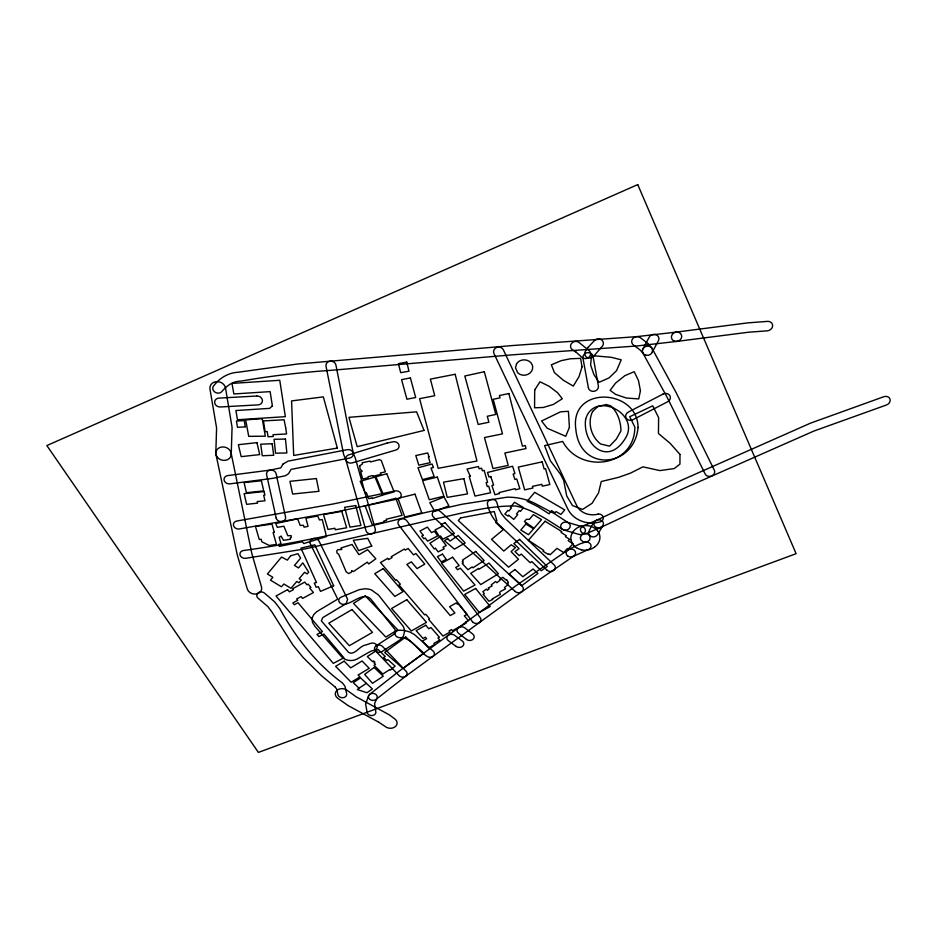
<?xml version="1.0" encoding="UTF-8"?>
<svg xmlns="http://www.w3.org/2000/svg" width="937" height="937" viewBox="0 0 937 937"><rect width="100%" height="100%" fill="white"/><g stroke="black" fill="none" stroke-linecap="round" stroke-linejoin="round"><path stroke-width="1.41" d="M215.815 452.934L216.588 427.904L209.9 388.621A7.988 6.969 18.3 0 1 217.185 381.582A7.988 6.969 18.3 0 1 225.653 388.738L232.071 427.401L231.228 454.422M642.653 349.419L649.458 336.723A5.212 4.638 -16.5 0 1 656.626 334.977A5.212 4.638 -16.5 0 1 658.079 341.373L652.304 352.101M368.745 695.395L365.617 704.097L367.245 712.94A4.416 3.467 4.5 0 0 372.715 715.458A4.416 3.467 4.5 0 0 375.714 711.253L374.566 703.593L376.92 698.37A4.439 3.514 4.5 0 0 372.844 693.368A4.439 3.514 4.5 0 0 368.745 698.124A4.439 3.514 4.5 0 0 376.006 699.435L405.768 676.163L521.651 591.809L573.901 555.992M594.667 521.733L591.224 526.407L588.893 531.584A4.79 4.029 -6.6 0 0 591.669 536.69A4.79 4.029 -6.6 0 0 597.841 534.149L602.667 525.962M359.058 688.168L357.325 689.573L366.988 692.736L372.387 688.941L360.558 677.896L353.261 682.675L359.058 688.168L366.344 683.389M369.647 694.329L399.572 670.833L515.608 585.988L567.845 550.042M376.17 645.792L393.903 634.279L395.402 631.093L394.91 629.441L371.005 599.305C363.72 591.423 353.319 602.889 345.554 603.99A4.626 3.795 6.5 0 1 339.299 602.222A4.626 3.795 6.5 0 1 341.15 597.138L359.246 589.678L364.669 588.811A14.875 12.228 5.4 0 1 371.392 589.923L378.501 595.03L402.98 626.057A15.226 12.38 4.1 0 1 404.561 631.421L403.496 635.989L400.532 639.526L381.933 651.602A4.533 3.654 4.5 0 1 375.538 650.91A4.533 3.654 4.5 0 1 376.229 645.757A4.533 3.654 4.5 0 1 382.624 646.53L406.189 671.396A4.486 3.584 3.4 0 1 405.405 676.409A4.486 3.584 3.4 0 1 399.103 675.647L375.503 650.875M568.326 549.726L579.523 544.034L584.77 542.347A4.767 3.982 -6 0 1 590.802 544.666A4.767 3.982 -6 0 1 587.804 549.82L573.421 556.297M596.471 520.304L681.222 480.4L810.505 423.149L883.72 396.749A5.259 4.345 -23 0 1 890.009 399.115A5.259 4.345 -23 0 1 886.402 405.007L813.995 431.008L685.322 487.767L600.863 527.379M596.752 520.187L583.119 526.032A4.802 4.041 -6.3 0 0 580.905 531.513A4.802 4.041 -6.3 0 0 587.3 533.188L600.582 527.508M363.509 506.203L397.628 499.011A4.826 4.146 4.6 0 0 401.036 493.998A4.826 4.146 4.6 0 0 395.121 490.953L332.963 504.024L236.838 521.019A4.779 3.994 12.8 0 0 233.571 525.774A4.779 3.994 12.8 0 0 239.427 528.937L335.387 512.035L363.497 506.203M676.198 332.12L747.761 322.878L767.508 321.379A5.329 4.626 -22.9 0 1 772.638 325.713A5.329 4.626 -22.9 0 1 767.309 330.82L748.089 332.272L676.924 341.408M676.362 332.096L636.586 336.664L512.387 345.554L297.989 363.966L238.373 372.212C228.605 372.715 219.914 377.693 213.987 385.47A5.06 4.416 18.3 0 0 214.479 391.795A5.06 4.416 18.3 0 0 221.542 391.889C226.52 385.95 232.739 381.09 240.832 381.125A668.468 483.023 2.6 0 1 331.686 370.267L513.066 354.783L636.867 345.976L676.76 341.419M563.746 529.955L579.312 534.488A4.79 4.041 -6 0 0 585.238 531.537A4.79 4.041 -6 0 0 581.959 526.629L567.19 522.296A4.802 4.053 -5.3 0 0 560.677 526.465A4.802 4.053 -5.3 0 0 567.646 529.686A4.802 4.053 -5.3 0 0 568.478 522.893L554.376 513.64L534.957 503.438C526.371 499.058 516.732 497.078 507.116 497.184L462.093 504.235L424.063 512.844C364.411 527.859 304.42 542.277 243.386 550.534A4.72 3.912 11.8 0 0 240.059 555.126A4.72 3.912 11.8 0 0 245.799 558.288L305.228 548.883L438.305 518.29C463.78 512.867 489.746 505.394 515.912 506.039C533.059 509.646 547.911 520.07 562.458 529.37M643.297 353.671L640.475 350.274L633.658 345.144A5.189 4.638 -15.3 0 1 632.78 338.632A5.189 4.638 -15.3 0 1 640.03 337.472L648.123 343.621L651.683 347.838M642.852 353.026L666.886 396.831L705.21 474.087A4.978 4.193 -13.9 0 0 711.651 475.949A4.978 4.193 -13.9 0 0 714.345 470.245L676.174 392.685L652.129 348.494M215.943 454.34L237.307 555.032L247.321 589.08A7.355 6.02 10.7 0 0 256.199 593.999A7.355 6.02 10.7 0 0 261.505 586.995L251.854 553.626L231.111 453.028M570.926 540.028C569.673 531.712 578.152 525.095 585.976 525.587A14.711 12.345 -6.1 0 1 593.695 527.566L594.89 528.292A14.758 12.392 -6.1 0 1 597.619 530.869M594.421 547.196A14.442 12.122 -6.1 0 0 597.537 544.256L598.274 543.179A14.641 12.286 -6.1 0 0 599.352 534.02A14.442 12.122 -6.1 0 0 597.619 530.986M581.643 549.761A14.442 12.122 -6.1 0 1 577.508 548.297M574.229 545.849A14.442 12.122 -6.1 0 1 571.242 540.134M577.297 548.297A14.734 12.368 -6.1 0 1 573.936 545.803M594.327 547.302A14.641 12.286 -6.1 0 1 581.373 549.878M679.981 454.457L679.934 464.143L674.218 468.582L659.859 470.585L642.911 466.849L630.367 473.185L618.514 477.366L601.273 481.524L598.52 492.944L592.032 503.333L582.556 509.423L572.472 505.547L566.744 496.048L563.687 480.435L560.373 474.052L550.335 460.735L544.62 445.637L562.68 441.444C580.155 474.286 634.677 467.024 634.853 427.108L629.723 416.731L652.738 405.815L658.617 417.621L658.442 433.491L670.271 443.447L679.981 454.457M534.699 389.979L534.57 407.794L543.319 407.466L553.38 404.433L562.305 398.752L557.585 392.732L549.223 386.337L539.993 381.769L534.699 389.979M638.038 427.541C634.536 467.563 580.026 473.22 575.857 429.474C569.204 384.908 637.945 388.398 638.038 427.541M580.401 537.943L580.753 539.665L582.802 541.586A5.072 4.252 -6.1 0 0 587.382 541.691L589.713 539.899L590.087 536.409A5.036 4.228 -6.1 0 0 586.925 533.891C584.079 533.001 580.495 534.769 580.401 537.943M585.637 419.261C582.252 444.454 607.797 467.001 625.225 438.528C641.306 413.791 593.988 389.921 585.637 419.261M312.138 618.045L312.419 622.273L315.031 626.49L341.431 656.591C345.296 660.831 351.949 661.651 356.974 659.098L370.548 651.356L374.46 650.137A4.533 3.666 4.8 0 0 376.897 645.406A4.533 3.666 4.8 0 0 370.97 643.274L365.571 645.066C360.089 645.3 354.198 656.333 348.517 652.316L321.344 620.844L322.796 617.588L346.163 603.686L347.627 599.258L318.99 541.059A4.732 3.971 8.7 0 0 312.794 538.67A4.732 3.971 8.7 0 0 310.299 543.788L337.73 599.118L316.636 611.72L313.708 614.66L312.138 618.045M591.552 355.58L590.603 364.915L593.882 374.531L599.094 382.296L609.073 377.88L616.511 370.724L621.243 359.808L611.381 357.325L591.552 355.58M640.428 390.776L638.741 398.893L626.396 398.049L615.609 394.383L610.116 390.342L615.621 383.046L624.897 375.643L634.22 371.708L638.472 380.574L640.428 390.776M516.486 364.013L515.514 367.843L517.681 372.727A8.702 7.824 -5.6 0 0 525.598 375.081A8.562 7.695 -5.6 0 0 532.673 366.636C531.619 358.906 520.152 357.512 516.486 364.013M582.029 366.871L579.089 376.487L573.292 386.103L563.442 380.317L554.411 372.61L551.366 364.798L561.181 360.663L570.211 358.789L580.6 358.356L582.029 366.871M508.334 582.463L507.362 585.156L504.481 587.534L505.57 588.846L500.557 591.423L499.55 592.77L500.346 594.316L492.312 598.895L492.721 599.504L488.927 601.203L483.187 594.398L484.312 593.707L482.836 591.669L486.373 589.15L487.334 590.205L489.126 588.963L488.177 587.979L492.101 586.058L491.234 584.946L495.521 581.49L496.926 582.72L500.112 580.12L499.608 579.382L502.853 577.321L506.039 580.038L506.601 579.546L508.334 582.463M351.773 570.844L351.363 572.156L348.693 573.62L346.14 571.816L338.69 554.247L336.969 552.994L336.793 550.815L337.753 549.714L341.876 549.445L340.904 548.004L352.078 544.479L358.93 554.669L367.644 549.691L375.854 558.792L368.663 563.957L367.316 562.13L353.378 571.582L351.773 570.844M592.571 411.507C587.253 422.54 591.013 436.583 600.629 443.997L609.565 446.153L616.359 439.078L620.95 430.844C620.833 421.826 617.647 412.093 610.854 405.908L606.262 404.515L597.806 406.588L592.571 411.507M359.691 465.876L360.288 470.069L361.565 470.198L362.115 471.452L360.675 471.791L362.666 478.983L368.136 477.776L368.042 476.757L372.703 475.492L373.067 476.312L380.832 474.345L380.34 473.021L385.412 471.826L381.289 460.5L379.45 459.61L370.525 461.929L370.15 461.121L362.162 462.737L362.467 463.956L359.691 465.876M569.415 427.401L565.737 436.302L547.161 428.221L541.563 421.018L560.525 411.823L568.419 411.296L569.415 427.401M282.904 464.131L280.784 467.868L270.102 470.105L227.773 475.574A4.872 4.135 14.4 0 0 224.142 480.318A4.872 4.135 14.4 0 0 229.928 483.843L272.374 478.397L285.434 475.75L288.561 473.677L291.056 469.378L349.7 458.029A4.908 4.263 8.2 0 0 353.167 452.922A4.908 4.263 8.2 0 0 347.182 449.69L287.964 461.18L282.904 464.131M587.757 347.627L585.414 351.223A5.142 4.603 -11.4 0 0 587.159 357.501A5.142 4.603 -11.4 0 0 594.187 355.662L601.812 346.795A5.165 4.638 -12.5 0 0 601.964 340.201A5.165 4.638 -12.5 0 0 594.69 340.365L587.757 347.627M290.669 555.782L287.331 560.115L281.545 557.046L267.42 573.994L272.866 577.309L270.5 580.144L281.451 586.796L283.829 583.985L290.974 588.319L296.795 581.467L298.95 582.779L301.304 580.003L299.161 578.691L304.572 572.308L307.195 573.912L308.695 572.156L302.815 562.868L298.528 567.939L294.452 565.433L300.636 558.089L297.943 553.697L290.669 555.782M508.744 515.291L508.123 516.053L504.832 514.12L507.889 510.384L508.943 510.993L511.403 507.983L510.372 507.374L514.53 502.279L523.525 507.62L520.457 511.344L519.227 510.618L516.51 513.909L517.704 514.624L513.781 519.391L508.744 515.291M551.577 510.747L549.059 513.816L537.709 506.542L527.168 501.318L534.676 492.312L564.706 509.892L560.958 514.448L556.063 511.59L555.079 512.785L551.577 510.747M526.125 522.705L534.067 528.234L541.527 519.625L533.411 514.624L529.335 519.356L526.407 519.309L524.392 521.64L526.125 522.705M525.891 524.076L520.773 529.991L528.48 534.699L533.61 528.796L525.891 524.076M460.617 517.892L458.322 520.515L508.568 567.201L518.477 559.26L511.087 551.624L515.397 547.641L511.227 544.772L503.79 551.085L491.527 539.361L503.31 529.639L495.603 522.354L496.891 520.925L494.267 511.543L460.617 517.892M545.1 521.218L528.398 540.251L543.729 550.37L542.98 551.214L548.157 554.399L548.695 553.802L550.183 554.727L556.941 548.344L563.734 552.549L567.26 548.613L568.185 549.187L573.069 543.741L568.162 540.696L569.485 539.208L565.421 536.667L566.264 535.706L561.052 532.45L561.802 531.607L545.1 521.218M272.374 405.826L269.704 408.368L235.89 410.535L237.483 419.741L285.363 416.672L279.753 380.281L232.013 383.409L233.84 393.973L270.125 391.619L272.374 405.826M377.47 668.69L382.835 674.031L389.792 669.545L390.319 670.072L395.156 666.172L387.918 659.625L386.688 660.433L383.666 657.469L385.212 656.474L378.115 649.493L367.316 656.532L372.563 661.651L373.64 660.948L374.894 662.178L373.933 662.799L375.503 664.345L374.004 665.317L377.47 668.69M514.928 569.52L509.096 573.971L521.897 585.578L537.932 573.467L533.036 569.005L522.858 576.735L514.928 569.52M405.709 636.996L384.709 652.457L402.969 668.468L423.969 653.23L405.709 636.996M519.543 539.419L513.839 543.577L519.051 548.637L514.987 551.588L519.157 555.629L521.253 554.107L530.166 562.739L531.806 561.556L541.27 570.738L547.29 566.428L519.543 539.419M447.617 538.588L444.525 540.696L454.433 549.129L465.185 542.956L458.17 535.484L450.006 541.059L447.617 538.588M374.109 667.46L364.634 674.394L372.504 683.296L383.268 676.221L374.109 667.46M475.68 551.436L462.515 560.068L463.3 560.9L462.175 561.626L463.346 562.868L462.246 563.594L467.961 569.661L472.154 566.932L472.974 567.81L484.16 560.525L475.68 551.436M365.325 595.873L353.472 603.405L385.857 637.078L397.663 629.758L365.325 595.873M478.549 568.49L470.679 573.35L480.74 584.571L498.414 573.76L488.962 563.078L479.123 569.146L478.549 568.49M344.148 661.159L335.633 666.359L351.152 682.23L359.949 676.936L358.098 675.05L369.201 668.327L362.08 660.972L350.696 667.894L344.148 661.159M383.256 568.607L374.753 573.678L394.852 596.436L402.969 591.669L383.256 568.607M351.996 609.565L328.805 623.164L349.349 645.698L372.469 632.358L351.996 609.565M387.649 558.382L380.481 562.563L395.707 580.319L396.585 579.816L400.345 584.196L398.975 584.993L424.625 614.871L425.714 614.25L429.544 618.725L428.549 619.275L442.932 636.047L450.018 632.088L449.057 630.964L451.529 629.594L452.489 630.718L466.099 623.14L465.373 622.262L468.336 620.599L464.295 615.82L467.013 614.297L458.111 603.721L457.326 604.166L456.272 602.924L449.608 606.684L454.913 612.962L450.252 615.574L406.881 564.449L411.355 561.86L417.047 568.595L424.789 564.121L415.876 553.509L413.533 554.868L408.122 548.45L405.299 550.101L404.386 549.023L391.326 556.66L392.076 557.562L388.644 559.553L387.649 558.382M406.799 599.703L391.584 608.5L411.331 630.976L426.487 622.344L406.799 599.703M425.714 625.237L416.169 630.683L423.055 638.484L425.339 637.195L426.628 638.659L422.458 641.025L428.56 647.947L434.815 644.398L433.925 643.391L439.781 640.065L437.989 638.027L439.406 637.219L430.926 627.509L428.771 628.739L425.714 625.237M452.583 557.246L441.503 563.313L463.628 591.13L475.012 585.004L460.336 568.173L457.502 569.719L455.71 567.447L459.153 565.573L452.583 557.246M475.621 588.448L464.682 594.456L479.311 612.447L490.215 606.532L475.621 588.448M287.565 589.678L276.017 596.002L333.279 663.373L343.926 657.809L323.839 634.009L318.885 636.633L317.022 634.431L322.387 631.585L298.06 602.737L294.347 604.752L292.812 602.936L297.755 600.254L296.666 598.966L301.07 596.588L302.604 598.403L313.438 592.535L309.737 588.108L310.943 587.452L308.203 584.161L306.996 584.817L304.736 582.111L292.66 588.717L293.445 589.631L289.404 591.844L287.565 589.678M435.436 548.297L434.253 548.93L429.942 543.237L439.781 536.971L446.235 545.568L443.037 547.255L444.173 548.777L438.176 551.905L435.436 548.297M423.219 535.32L421.802 536.069L423.793 538.728L425.211 538.002L427.577 541.164L437.778 535.847L434.311 531.209L431.535 532.649L427.389 527.098L419.975 530.998L423.219 535.32M663.009 394.09L628.282 412.116A5.036 4.392 -11.8 0 0 626.221 418.183A5.036 4.392 -11.8 0 0 633.002 419.682L667.659 401.762A5.095 4.439 -14.5 0 0 669.826 395.601A5.095 4.439 -14.5 0 0 663.009 394.09M281.112 536.257L279.144 537.264L280.971 543.718L278.535 544.467L279.296 546.4L302.241 541.75L303.799 543.554L326.521 536.538L322.258 519.567L319.412 519.953L317.702 516.041L305.895 518.231L308.039 526.371L304.057 527.18L303.471 525.306L300.18 525.434L297.591 518.817L275.736 523.549L277.34 527.355L283.899 526.207L287.835 535.741L291.114 535.601L291.231 537.557L290.294 537.744L290.482 539.22L283.56 540.321L281.112 536.257M445.016 522.647L441.175 524.568L442.358 526.278L435.166 529.838L439.394 536.573L440.554 535.999L442.803 539.162L454.375 533.446L445.016 522.647M442.487 554.13L437.438 556.637L441.233 561.895L446.27 559.389L442.487 554.13M637.746 184.589L46.85 445.567L258.401 752.411L796.11 553.685L637.746 184.589M333.677 585.777L320.477 591.376L318.346 586.667L316.179 587.253L314.293 583.095L316.472 582.509L300.953 548.133L314.809 544.807L333.677 585.777M444.033 496.997L429.79 502.654L434.721 511.461L448.928 505.839L444.033 496.997M371.743 546.025L358.625 550.651L353.331 540.321L367.726 538.342L371.743 546.025M387.086 443.096L348.763 454.832A4.896 4.252 8 0 0 345.987 460.243A4.896 4.252 8 0 0 352.3 462.878L395.484 450.147A4.919 4.298 5.2 0 0 398.904 444.911A4.919 4.298 5.2 0 0 392.849 441.795L387.086 443.096M375.011 477.097L360.218 481.29L365.161 492.979L366.32 492.651L368.885 498.695L372.13 497.781L372.434 498.484L382.565 495.193L375.011 477.097M386.735 473.735L375.936 476.781L383.42 494.865L394.161 491.855L386.735 473.735M433.386 467.458L431.02 468.09L434.171 476.523L422.446 479.639L417.961 467.786L432.086 464.014L433.386 467.458M490.801 476.535L488.973 476.992L487.486 472.471L512.586 466.251L514.94 473.607L513.136 474.052L514.858 479.428L516.744 478.948L519.859 488.704L515.455 489.77L515.092 488.657L499.105 492.569L499.444 493.6L494.923 494.701L491.902 485.542L493.623 485.12L490.801 476.535M415.009 494.174L397.991 498.355L404.796 517.001L421.72 512.867L415.009 494.174M437.333 477.074L422.587 480.681L429.263 499.761L443.915 496.223L437.333 477.074M395.859 498.32L365.102 505.839L372.305 524.931L384.322 522.014L383.947 521.019L386.583 520.386L386.173 519.25L402.078 515.385L395.859 498.32M424.039 430.434L357.196 446.691L348.962 417.328L416.602 411.847L424.039 430.434M428.947 456.776L428.373 456.905L430.177 462.691L418.816 465.174L415.794 455.569L427.752 452.946L428.947 456.776M484.312 371.731L464.799 376.006L478.221 424.461L488.915 422.224L487.275 416.274L495.825 414.435L484.312 371.731M470.222 476.101L469.168 476.336L474.989 496.083L490.601 492.745L488.716 486.209L487.24 486.526L486.116 482.625L487.58 482.309L484.148 470.386L482.332 470.761L481.606 468.254L479.112 468.793L478.467 466.544L467.013 469.027L470.222 476.101M542.207 461.859L518.313 467.083L524.661 489.852L532.907 488.06L532.45 486.373L541.82 484.347L542.312 486.174L549.82 484.534L545.545 468.676L544.128 468.992L542.207 461.859M508.861 393.517L499.398 395.566L500.007 397.838L493.19 399.314L502.501 433.866L484.452 437.556L493.014 468.582L508.217 465.384L504.879 453.016L526.032 448.565L525.247 445.567L522.424 446.153L508.861 393.517M410.406 377.927L401.586 379.661L406.916 399.221L415.677 397.511L410.406 377.927M455.159 374.273L430.388 379.122L434.733 395.73L419.577 398.67L438.176 468.313L476.956 461.016L455.159 374.273M406.775 362.115L398.424 363.615L400.685 372.668L408.989 371.193L406.775 362.115M341.782 511.356L323.488 514.589L327.997 529.464L334.837 528.269L335.282 529.768L346.643 527.789L341.782 511.356M463.885 478.655L443.494 482.157L447.23 497.371L467.516 493.916L463.885 478.655M337.343 448.073L293.691 455.452L291.571 400.919L323.335 396.878L337.343 448.073M355.72 505.558L344.593 507.304L349.911 527.144L360.932 525.434L355.72 505.558M274.318 532.392L273.077 532.567L276.45 544.42L269.188 545.463L261.903 541.797L261.165 539.232L259.256 539.501L255.473 526.477L271.953 524.064L274.318 532.392M256.949 442.627L238.349 444.7L241.184 456.647L259.69 454.597L256.949 442.627M264.082 491.527L244.124 493.682L246.642 504.329L257.558 503.146L257.183 501.6L264.972 500.768L263.695 495.228L264.913 495.087L264.082 491.527M261.388 480.74L244.065 482.602L246.431 492.71L263.707 490.883L261.388 480.74M316.355 478.549L289.92 481.325L292.637 494.045L318.955 491.293L316.355 478.549M598.216 514.085C590.076 516.357 580.272 513.324 576.583 505.312L503.368 349.829A5.107 4.626 -3.6 0 0 496.669 347.463A5.107 4.626 -3.6 0 0 493.975 353.565L567.693 508.791C573.081 520.07 587.019 525.142 598.825 522.214A4.826 4.076 -7.2 0 0 603.323 517.716A4.826 4.076 -7.2 0 0 598.216 514.085M256.621 396.023L218.953 398.12A5.036 4.369 17.6 0 0 214.69 402.781A5.036 4.369 17.6 0 0 220.289 406.974L258.225 404.878A5.025 4.392 15.5 0 0 262.348 400.04A5.025 4.392 15.5 0 0 256.621 396.023M262.196 418.652L245.693 419.905L248.715 436.349L265.312 436.197L262.196 418.652M285.703 427.881L284.063 419.764L263.473 420.924L265.112 431.652L267.221 431.535L268.017 436.759L273.288 436.478L273.03 434.698L286.581 433.948L285.703 427.881M245.283 426.839L237.471 427.295L236.44 421.053L244.264 420.596L245.283 426.839M272.163 443.74L260.709 444.208L262.29 455.745L273.698 455.277L272.163 443.74M285.457 439.055L274.096 439.289L275.548 453.192L286.851 452.958L285.457 439.055M404.198 630.472L399.83 630.226A4.568 3.713 3.7 0 0 395.074 633.67A4.568 3.713 3.7 0 0 399.443 637.64C411.484 637.008 417.504 650.524 426.593 656.052A4.533 3.654 2.2 0 0 432.988 656.345A4.533 3.654 2.2 0 0 433.245 651.192L414.318 634.466L409.586 631.901L404.198 630.472M378.653 722.134L348.037 705.549L337.73 698.264A7.027 5.552 5.7 0 1 336.922 690.393A7.027 5.552 5.7 0 1 346.819 690.136L356.247 696.87L389.16 714.755L395.262 719.265A6.946 5.435 3.7 0 1 394.934 726.936A6.946 5.435 3.7 0 1 385.13 726.444L378.653 722.134M576.021 352.054L572.648 349.923A5.154 4.638 -10.6 0 1 571.523 343.469A5.154 4.638 -10.6 0 1 578.703 342.216L589.396 350.836A5.142 4.603 -11 0 1 588.811 357.372A5.142 4.603 -11 0 1 581.596 357.114L576.021 352.054M456.225 646.46L448.354 640.685A4.556 3.701 1.3 0 1 448.003 635.45A4.556 3.701 1.3 0 1 454.445 635.216L462.316 641.025A4.556 3.689 0.9 0 1 462.644 646.225A4.556 3.689 0.9 0 1 456.225 646.46M335.235 687.102L321.368 675.612L303.002 657.352L292.93 644.996L271.718 611.674L267.771 606.497L258.272 598.38A4.638 3.783 10.3 0 1 257.968 592.969A4.638 3.783 10.3 0 1 264.492 593.109L274.682 601.882L279.753 608.476C295.249 636.902 315.546 662.916 341.595 682.37A13.516 10.694 6.2 0 1 342.965 683.635A14.324 11.326 6.2 0 1 344.055 685.006A13.329 10.541 6.2 0 1 345.355 687.582L346.655 693.813A4.451 3.514 5.7 0 1 342.965 697.702A4.451 3.514 5.7 0 1 337.882 694.598L336.781 689.163L335.235 687.102M466.497 639.444L458.451 633.201A4.58 3.725 0.8 0 1 458.275 627.931A4.58 3.725 0.8 0 1 464.752 627.825L472.798 634.091A4.568 3.713 0.5 0 1 472.951 639.327A4.568 3.713 0.5 0 1 466.497 639.444M515.198 591.481L433.515 517.119A4.79 4.088 2.1 0 1 433.702 511.333A4.79 4.088 2.1 0 1 440.472 511.567L522.155 586.257A4.662 3.853 -2.1 0 1 521.78 591.704A4.662 3.853 -2.1 0 1 515.198 591.481M547.067 570.246L498.086 523.9C492.874 518.571 489.055 511.907 487.498 504.586A4.814 4.123 -1.3 0 1 490.965 499.538A4.814 4.123 -1.3 0 1 496.833 502.478L498.636 508.486L501.471 513.769L505.441 518.618L554.212 564.976A4.72 3.924 -3.9 0 1 553.697 570.516A4.72 3.924 -3.9 0 1 547.067 570.246M472.471 621.723L398.729 524.978A4.767 4.053 4 0 1 400.099 519.379A4.767 4.053 4 0 1 406.705 520.679L480.271 617.752A4.603 3.76 0.1 0 1 478.795 622.929A4.603 3.76 0.1 0 1 472.471 621.723M345.858 459.938L343.633 454.457L325.959 365.934A5.072 4.544 11.7 0 1 330.55 361.155A5.072 4.544 11.7 0 1 336.032 365.535L353.179 452.899L355.287 458.041L375.257 529.065A4.755 4.029 5.8 0 1 371.848 533.879A4.755 4.029 5.8 0 1 366.062 530.834L345.858 459.938M276.169 518.02L266.612 474.766A4.872 4.17 12.4 0 1 270.453 470.069A4.872 4.17 12.4 0 1 276.122 473.724L285.539 517.025A4.79 4.041 10.9 0 1 281.732 521.558A4.79 4.041 10.9 0 1 276.169 518.02M588.389 387.777L582.943 358.18A5.13 4.591 -11.1 0 1 587.159 352.722A5.13 4.591 -11.1 0 1 593.039 356.318L598.38 385.95A5.083 4.498 -10.4 0 1 594.187 391.279A5.083 4.498 -10.4 0 1 588.389 387.777M217.267 457.139A7.777 6.653 15.5 0 0 230.549 456.928A7.777 6.653 15.5 0 0 222.76 446.926A7.777 6.653 15.5 0 0 217.267 457.139M596.33 527.472A4.814 4.053 -7.1 0 0 603.475 523.607A4.814 4.053 -7.1 0 0 596.201 520.445A4.814 4.053 -7.1 0 0 596.33 527.472M674.148 341.056A5.235 4.626 -18 0 0 681.738 336.254A5.235 4.626 -18 0 0 673.808 332.975A5.235 4.626 -18 0 0 674.148 341.056M645.968 355.264A5.177 4.603 -15.5 0 0 652.492 349.442A5.177 4.603 -15.5 0 0 643.988 347.545A5.177 4.603 -15.5 0 0 645.968 355.264M568.127 556.332A4.744 3.971 -5.1 0 0 575.599 553.263A4.744 3.971 -5.1 0 0 568.911 549.457A4.744 3.971 -5.1 0 0 568.127 556.332"/></g></svg>
